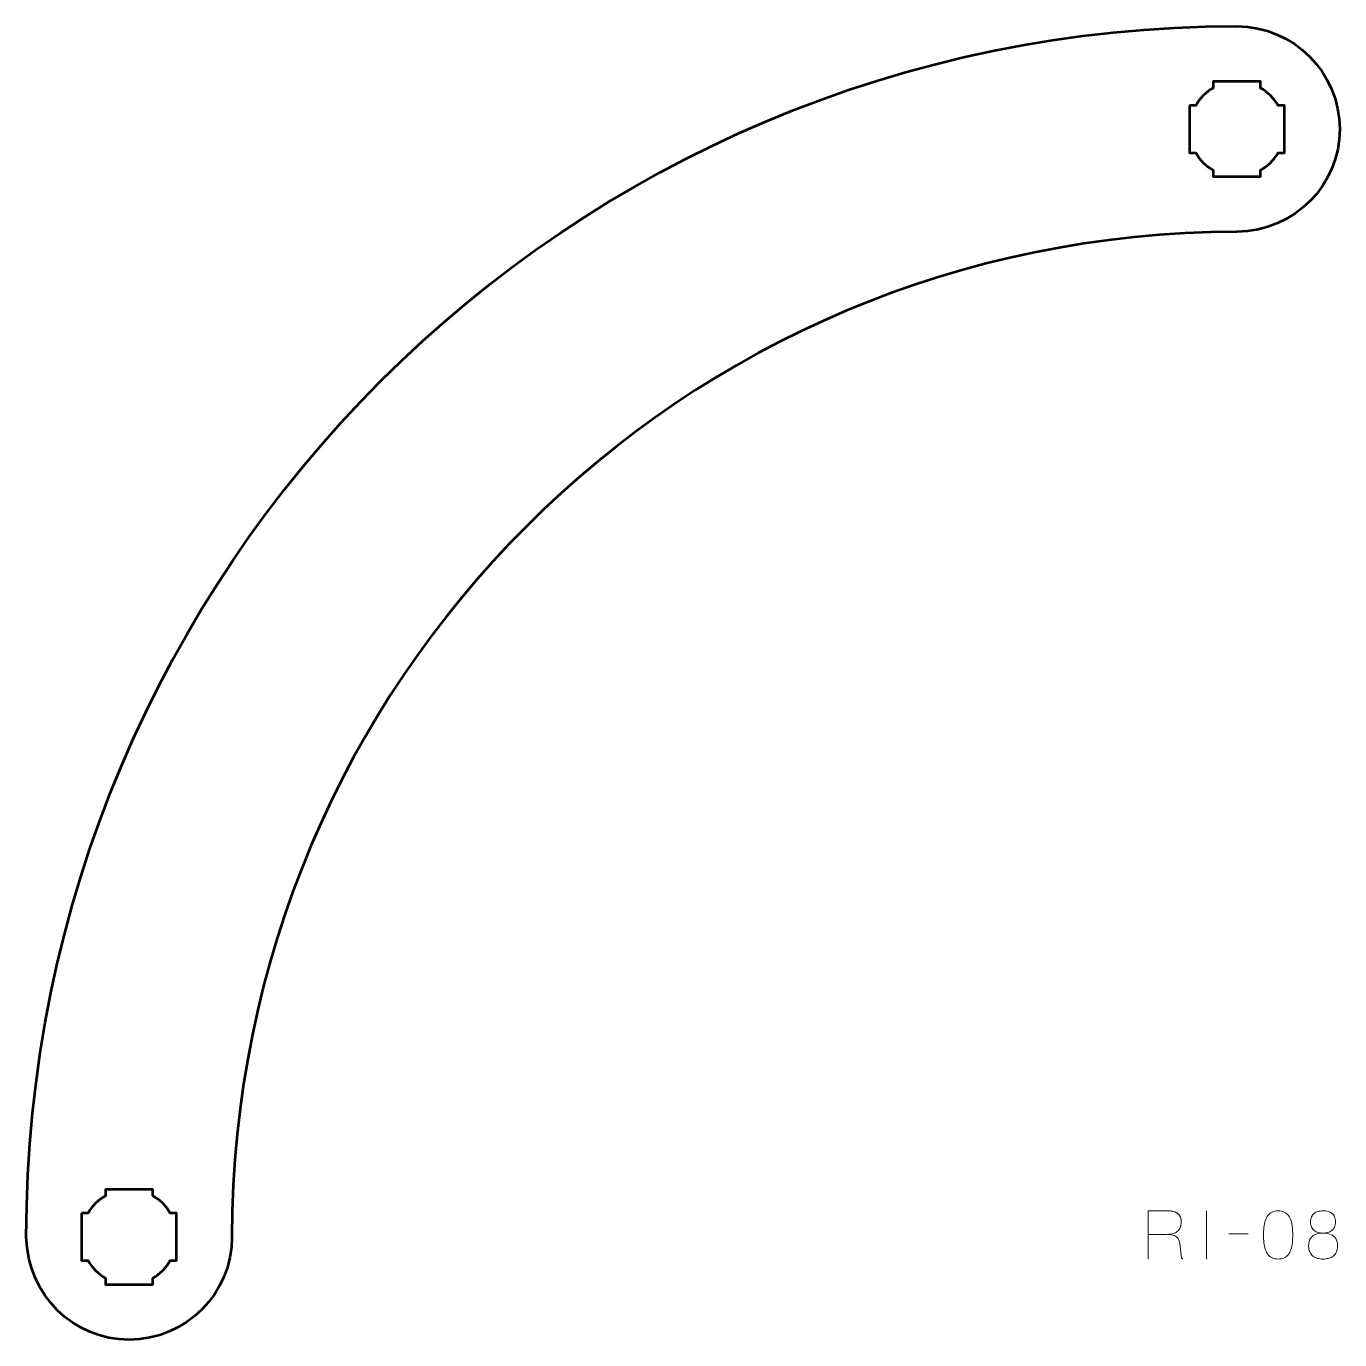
# Model space of a CAD drawing. Header units: centimetres. Extents: x -18.15 to -9.85, y -15.5 to -7.2.
import ezdxf

# ---------------------------------------------------------------- set-up
doc = ezdxf.new("R2010")
doc.units = ezdxf.units.CM
doc.header["$MEASUREMENT"] = 0
doc.layers.add('Layer 1', color=7, linetype='Continuous')

msp = doc.modelspace()

# ---------------------------------------------------------------- linework, layer by layer
at = {"layer": 'Layer 1', "color": 250, "lineweight": 53}
for points, knots in [([(-18.14988, -14.84991), (-18.14067, -15.21806), (-17.85318, -15.49991), (-17.5, -15.49991), (-17.5, -15.49991), (-17.14108, -15.49991), (-16.85, -15.20883), (-16.84999, -14.85), (-16.84999, -14.85), (-16.85, -11.34359), (-14.00641, -8.5), (-10.5001, -8.4999), (-10.5001, -8.4999), (-10.13194, -8.49069), (-9.85009, -8.2032), (-9.85009, -7.85002), (-9.85009, -7.85002), (-9.85009, -7.4911), (-10.14117, -7.20002), (-10.5, -7.20001), (-10.5, -7.20001), (-14.72426, -7.2), (-18.15, -10.62574), (-18.14988, -14.84991)], [0, 0, 0, 0, 0.1666667, 0.1666667, 0.1666667, 0.1666667, 0.3333333, 0.3333333, 0.3333333, 0.3333333, 0.5, 0.5, 0.5, 0.5, 0.6666667, 0.6666667, 0.6666667, 0.6666667, 0.8333333, 0.8333333, 0.8333333, 0.8333333, 1, 1, 1, 1]), ([(-10.80003, -7.69996), (-10.80003, -7.69996), (-10.75983, -7.69996), (-10.75983, -7.69996), (-10.75983, -7.69996), (-10.7335, -7.65444), (-10.69554, -7.61651), (-10.65003, -7.59018), (-10.65003, -7.59018), (-10.65003, -7.59018), (-10.65003, -7.54996), (-10.65003, -7.54996), (-10.65003, -7.54996), (-10.65003, -7.54996), (-10.35003, -7.54996), (-10.35003, -7.54996), (-10.35003, -7.54996), (-10.35003, -7.54996), (-10.35003, -7.59015), (-10.35003, -7.59015), (-10.35003, -7.59015), (-10.3045, -7.61648), (-10.26651, -7.65443), (-10.24015, -7.69996), (-10.24015, -7.69996), (-10.24015, -7.69996), (-10.20003, -7.69996), (-10.20003, -7.69996), (-10.20003, -7.69996), (-10.20003, -7.69996), (-10.20003, -7.84538), (-10.20003, -7.84538), (-10.20003, -7.84538), (-10.20003, -7.84538), (-10.19997, -7.85003), (-10.19997, -7.85003), (-10.19997, -7.85003), (-10.19997, -7.85003), (-10.20003, -7.85467), (-10.20003, -7.85467), (-10.20003, -7.85467), (-10.20003, -7.85467), (-10.20003, -7.99996), (-10.20003, -7.99996), (-10.20003, -7.99996), (-10.20003, -7.99996), (-10.2401, -7.99996), (-10.2401, -7.99996), (-10.2401, -7.99996), (-10.26645, -8.04553), (-10.30445, -8.08354), (-10.35003, -8.1099), (-10.35003, -8.1099), (-10.35003, -8.1099), (-10.35003, -8.14996), (-10.35003, -8.14996), (-10.35003, -8.14996), (-10.35003, -8.14996), (-10.49331, -8.14996), (-10.49331, -8.14996), (-10.49331, -8.14996), (-10.49331, -8.14996), (-10.49998, -8.15004), (-10.49998, -8.15004), (-10.49998, -8.15004), (-10.49998, -8.15004), (-10.50666, -8.14996), (-10.50666, -8.14996), (-10.50666, -8.14996), (-10.50666, -8.14996), (-10.65003, -8.14996), (-10.65003, -8.14996), (-10.65003, -8.14996), (-10.65003, -8.14996), (-10.65003, -8.10986), (-10.65003, -8.10986), (-10.65003, -8.10986), (-10.69557, -8.0835), (-10.73355, -8.04551), (-10.75988, -7.99996), (-10.75988, -7.99996), (-10.75988, -7.99996), (-10.80003, -7.99996), (-10.80003, -7.99996), (-10.80003, -7.99996), (-10.80003, -7.99996), (-10.80003, -7.69996), (-10.80003, -7.69996)], [0, 0, 0, 0, 0.0454545, 0.0454545, 0.0454545, 0.0454545, 0.0909091, 0.0909091, 0.0909091, 0.0909091, 0.1363636, 0.1363636, 0.1363636, 0.1363636, 0.1818182, 0.1818182, 0.1818182, 0.1818182, 0.2272727, 0.2272727, 0.2272727, 0.2272727, 0.2727273, 0.2727273, 0.2727273, 0.2727273, 0.3181818, 0.3181818, 0.3181818, 0.3181818, 0.3636364, 0.3636364, 0.3636364, 0.3636364, 0.4090909, 0.4090909, 0.4090909, 0.4090909, 0.4545455, 0.4545455, 0.4545455, 0.4545455, 0.5, 0.5, 0.5, 0.5, 0.5454545, 0.5454545, 0.5454545, 0.5454545, 0.5909091, 0.5909091, 0.5909091, 0.5909091, 0.6363636, 0.6363636, 0.6363636, 0.6363636, 0.6818182, 0.6818182, 0.6818182, 0.6818182, 0.7272727, 0.7272727, 0.7272727, 0.7272727, 0.7727273, 0.7727273, 0.7727273, 0.7727273, 0.8181818, 0.8181818, 0.8181818, 0.8181818, 0.8636364, 0.8636364, 0.8636364, 0.8636364, 0.9090909, 0.9090909, 0.9090909, 0.9090909, 0.9545455, 0.9545455, 0.9545455, 0.9545455, 1, 1, 1, 1]), ([(-17.80003, -14.69996), (-17.80003, -14.69996), (-17.75983, -14.69996), (-17.75983, -14.69996), (-17.75983, -14.69996), (-17.7335, -14.65444), (-17.69554, -14.61651), (-17.65003, -14.59018), (-17.65003, -14.59018), (-17.65003, -14.59018), (-17.65003, -14.54996), (-17.65003, -14.54996), (-17.65003, -14.54996), (-17.65003, -14.54996), (-17.35003, -14.54996), (-17.35003, -14.54996), (-17.35003, -14.54996), (-17.35003, -14.54996), (-17.35003, -14.59015), (-17.35003, -14.59015), (-17.35003, -14.59015), (-17.3045, -14.61648), (-17.26651, -14.65443), (-17.24015, -14.69996), (-17.24015, -14.69996), (-17.24015, -14.69996), (-17.20003, -14.69996), (-17.20003, -14.69996), (-17.20003, -14.69996), (-17.20003, -14.69996), (-17.20003, -14.84538), (-17.20003, -14.84538), (-17.20003, -14.84538), (-17.20003, -14.84538), (-17.19997, -14.85003), (-17.19997, -14.85003), (-17.19997, -14.85003), (-17.19997, -14.85003), (-17.20003, -14.85467), (-17.20003, -14.85467), (-17.20003, -14.85467), (-17.20003, -14.85467), (-17.20003, -14.99996), (-17.20003, -14.99996), (-17.20003, -14.99996), (-17.20003, -14.99996), (-17.2401, -14.99996), (-17.2401, -14.99996), (-17.2401, -14.99996), (-17.26645, -15.04553), (-17.30445, -15.08354), (-17.35003, -15.1099), (-17.35003, -15.1099), (-17.35003, -15.1099), (-17.35003, -15.14996), (-17.35003, -15.14996), (-17.35003, -15.14996), (-17.35003, -15.14996), (-17.49331, -15.14996), (-17.49331, -15.14996), (-17.49331, -15.14996), (-17.49331, -15.14996), (-17.49998, -15.15004), (-17.49998, -15.15004), (-17.49998, -15.15004), (-17.49998, -15.15004), (-17.50666, -15.14996), (-17.50666, -15.14996), (-17.50666, -15.14996), (-17.50666, -15.14996), (-17.65003, -15.14996), (-17.65003, -15.14996), (-17.65003, -15.14996), (-17.65003, -15.14996), (-17.65003, -15.10986), (-17.65003, -15.10986), (-17.65003, -15.10986), (-17.69557, -15.0835), (-17.73355, -15.04551), (-17.75988, -14.99996), (-17.75988, -14.99996), (-17.75988, -14.99996), (-17.80003, -14.99996), (-17.80003, -14.99996), (-17.80003, -14.99996), (-17.80003, -14.99996), (-17.80003, -14.69996), (-17.80003, -14.69996)], [0, 0, 0, 0, 0.0454545, 0.0454545, 0.0454545, 0.0454545, 0.0909091, 0.0909091, 0.0909091, 0.0909091, 0.1363636, 0.1363636, 0.1363636, 0.1363636, 0.1818182, 0.1818182, 0.1818182, 0.1818182, 0.2272727, 0.2272727, 0.2272727, 0.2272727, 0.2727273, 0.2727273, 0.2727273, 0.2727273, 0.3181818, 0.3181818, 0.3181818, 0.3181818, 0.3636364, 0.3636364, 0.3636364, 0.3636364, 0.4090909, 0.4090909, 0.4090909, 0.4090909, 0.4545455, 0.4545455, 0.4545455, 0.4545455, 0.5, 0.5, 0.5, 0.5, 0.5454545, 0.5454545, 0.5454545, 0.5454545, 0.5909091, 0.5909091, 0.5909091, 0.5909091, 0.6363636, 0.6363636, 0.6363636, 0.6363636, 0.6818182, 0.6818182, 0.6818182, 0.6818182, 0.7272727, 0.7272727, 0.7272727, 0.7272727, 0.7727273, 0.7727273, 0.7727273, 0.7727273, 0.8181818, 0.8181818, 0.8181818, 0.8181818, 0.8636364, 0.8636364, 0.8636364, 0.8636364, 0.9090909, 0.9090909, 0.9090909, 0.9090909, 0.9545455, 0.9545455, 0.9545455, 0.9545455, 1, 1, 1, 1])]:
    msp.add_open_spline(points, degree=3, knots=knots, dxfattribs=at)
at = {"layer": 'Layer 1', "color": 30, "lineweight": 9}
for points, knots in [([(-11.05963, -14.99015), (-11.05963, -14.99015), (-11.05963, -14.68493), (-11.05963, -14.68493), (-11.05963, -14.68493), (-11.05963, -14.68493), (-10.94829, -14.68493), (-10.94829, -14.68493), (-10.94829, -14.68493), (-10.93277, -14.68493), (-10.91951, -14.68599), (-10.90857, -14.68803), (-10.90857, -14.68803), (-10.89757, -14.69008), (-10.88846, -14.69304), (-10.88127, -14.69692), (-10.88127, -14.69692), (-10.87407, -14.7008), (-10.86843, -14.70553), (-10.86426, -14.7111), (-10.86426, -14.7111), (-10.86003, -14.71661), (-10.85707, -14.72289), (-10.85516, -14.72987), (-10.85516, -14.72987), (-10.85326, -14.73686), (-10.85213, -14.74441), (-10.85178, -14.75266), (-10.85178, -14.75266), (-10.85128, -14.76303), (-10.85241, -14.77305), (-10.85509, -14.78272), (-10.85509, -14.78272), (-10.85784, -14.79245), (-10.86257, -14.80113), (-10.86927, -14.80889), (-10.86927, -14.80889), (-10.87605, -14.81666), (-10.88515, -14.82279), (-10.89672, -14.82738), (-10.89672, -14.82738), (-10.90829, -14.8319), (-10.92261, -14.83429), (-10.93983, -14.83436), (-10.93983, -14.83436), (-10.93983, -14.83436), (-11.05963, -14.83436), (-11.05963, -14.83436), (-11.05963, -14.83436), (-11.05963, -14.83436), (-10.93983, -14.83436), (-10.93983, -14.83436), (-10.93983, -14.83436), (-10.92297, -14.83429), (-10.90878, -14.8319), (-10.89728, -14.82738), (-10.89728, -14.82738), (-10.88578, -14.82279), (-10.87661, -14.81666), (-10.86977, -14.80889), (-10.86977, -14.80889), (-10.86292, -14.80113), (-10.85813, -14.79245), (-10.8553, -14.78272), (-10.8553, -14.78272), (-10.85248, -14.77305), (-10.85128, -14.76303), (-10.85178, -14.75266), (-10.85178, -14.75266), (-10.8522, -14.74236), (-10.85396, -14.73305), (-10.85707, -14.72472), (-10.85707, -14.72472), (-10.8601, -14.71647), (-10.86518, -14.70934), (-10.87224, -14.70341), (-10.87224, -14.70341), (-10.87929, -14.69749), (-10.88903, -14.6929), (-10.90138, -14.68973), (-10.90138, -14.68973), (-10.91372, -14.68655), (-10.92939, -14.68493), (-10.94829, -14.68493), (-10.94829, -14.68493), (-10.94829, -14.68493), (-11.05963, -14.68493), (-11.05963, -14.68493), (-11.05963, -14.68493), (-11.05963, -14.68493), (-11.05963, -14.99015), (-11.05963, -14.99015)], [0, 0, 0, 0, 0.0434783, 0.0434783, 0.0434783, 0.0434783, 0.0869565, 0.0869565, 0.0869565, 0.0869565, 0.1304348, 0.1304348, 0.1304348, 0.1304348, 0.173913, 0.173913, 0.173913, 0.173913, 0.2173913, 0.2173913, 0.2173913, 0.2173913, 0.2608696, 0.2608696, 0.2608696, 0.2608696, 0.3043478, 0.3043478, 0.3043478, 0.3043478, 0.3478261, 0.3478261, 0.3478261, 0.3478261, 0.3913043, 0.3913043, 0.3913043, 0.3913043, 0.4347826, 0.4347826, 0.4347826, 0.4347826, 0.4782609, 0.4782609, 0.4782609, 0.4782609, 0.5217391, 0.5217391, 0.5217391, 0.5217391, 0.5652174, 0.5652174, 0.5652174, 0.5652174, 0.6086957, 0.6086957, 0.6086957, 0.6086957, 0.6521739, 0.6521739, 0.6521739, 0.6521739, 0.6956522, 0.6956522, 0.6956522, 0.6956522, 0.7391304, 0.7391304, 0.7391304, 0.7391304, 0.7826087, 0.7826087, 0.7826087, 0.7826087, 0.826087, 0.826087, 0.826087, 0.826087, 0.8695652, 0.8695652, 0.8695652, 0.8695652, 0.9130435, 0.9130435, 0.9130435, 0.9130435, 0.9565217, 0.9565217, 0.9565217, 0.9565217, 1, 1, 1, 1]), ([(-10.6926, -14.99015), (-10.6926, -14.99015), (-10.6926, -14.68493), (-10.6926, -14.68493), (-10.6926, -14.68493), (-10.6926, -14.68493), (-10.6926, -14.99015), (-10.6926, -14.99015)], [0, 0, 0, 0, 0.5, 0.5, 0.5, 0.5, 1, 1, 1, 1]), ([(-10.23921, -14.99015), (-10.2244, -14.99008), (-10.21163, -14.98747), (-10.20097, -14.98239), (-10.20097, -14.98239), (-10.19039, -14.97731), (-10.18157, -14.97004), (-10.17452, -14.9608), (-10.17452, -14.9608), (-10.16753, -14.95149), (-10.16203, -14.94048), (-10.15794, -14.92778), (-10.15794, -14.92778), (-10.15391, -14.91508), (-10.15102, -14.90118), (-10.1494, -14.88594), (-10.1494, -14.88594), (-10.1477, -14.8707), (-10.14686, -14.85468), (-10.14693, -14.83775), (-10.14693, -14.83775), (-10.14686, -14.82089), (-10.1477, -14.80487), (-10.1494, -14.7897), (-10.1494, -14.7897), (-10.15102, -14.77453), (-10.15391, -14.76056), (-10.15794, -14.74786), (-10.15794, -14.74786), (-10.16203, -14.73523), (-10.16753, -14.72423), (-10.17452, -14.71484), (-10.17452, -14.71484), (-10.18157, -14.70553), (-10.19039, -14.69826), (-10.20097, -14.69318), (-10.20097, -14.69318), (-10.21163, -14.68803), (-10.2244, -14.68542), (-10.23921, -14.68535), (-10.23921, -14.68535), (-10.25403, -14.68542), (-10.2668, -14.68803), (-10.27746, -14.69318), (-10.27746, -14.69318), (-10.28804, -14.69826), (-10.29686, -14.70553), (-10.30391, -14.71484), (-10.30391, -14.71484), (-10.3109, -14.72423), (-10.3164, -14.73523), (-10.32049, -14.74786), (-10.32049, -14.74786), (-10.32452, -14.76056), (-10.32741, -14.77453), (-10.32903, -14.7897), (-10.32903, -14.7897), (-10.33072, -14.80487), (-10.33157, -14.82089), (-10.3315, -14.83775), (-10.3315, -14.83775), (-10.33157, -14.85468), (-10.33072, -14.8707), (-10.32903, -14.88594), (-10.32903, -14.88594), (-10.32741, -14.90118), (-10.32452, -14.91508), (-10.32049, -14.92778), (-10.32049, -14.92778), (-10.3164, -14.94048), (-10.3109, -14.95149), (-10.30391, -14.9608), (-10.30391, -14.9608), (-10.29686, -14.97004), (-10.28804, -14.97731), (-10.27746, -14.98239), (-10.27746, -14.98239), (-10.2668, -14.98747), (-10.25403, -14.99008), (-10.23921, -14.99015)], [0, 0, 0, 0, 0.05, 0.05, 0.05, 0.05, 0.1, 0.1, 0.1, 0.1, 0.15, 0.15, 0.15, 0.15, 0.2, 0.2, 0.2, 0.2, 0.25, 0.25, 0.25, 0.25, 0.3, 0.3, 0.3, 0.3, 0.35, 0.35, 0.35, 0.35, 0.4, 0.4, 0.4, 0.4, 0.45, 0.45, 0.45, 0.45, 0.5, 0.5, 0.5, 0.5, 0.55, 0.55, 0.55, 0.55, 0.6, 0.6, 0.6, 0.6, 0.65, 0.65, 0.65, 0.65, 0.7, 0.7, 0.7, 0.7, 0.75, 0.75, 0.75, 0.75, 0.8, 0.8, 0.8, 0.8, 0.85, 0.85, 0.85, 0.85, 0.9, 0.9, 0.9, 0.9, 0.95, 0.95, 0.95, 0.95, 1, 1, 1, 1]), ([(-10.23921, -14.99015), (-10.2244, -14.99008), (-10.21163, -14.98747), (-10.20097, -14.98239), (-10.20097, -14.98239), (-10.19039, -14.97731), (-10.18157, -14.97004), (-10.17452, -14.9608), (-10.17452, -14.9608), (-10.16753, -14.95149), (-10.16203, -14.94048), (-10.15794, -14.92778), (-10.15794, -14.92778), (-10.15391, -14.91508), (-10.15102, -14.90118), (-10.1494, -14.88594), (-10.1494, -14.88594), (-10.1477, -14.8707), (-10.14686, -14.85468), (-10.14693, -14.83775), (-10.14693, -14.83775), (-10.14686, -14.82089), (-10.1477, -14.80487), (-10.1494, -14.7897), (-10.1494, -14.7897), (-10.15102, -14.77453), (-10.15391, -14.76056), (-10.15794, -14.74786), (-10.15794, -14.74786), (-10.16203, -14.73523), (-10.16753, -14.72423), (-10.17452, -14.71484), (-10.17452, -14.71484), (-10.18157, -14.70553), (-10.19039, -14.69826), (-10.20097, -14.69318), (-10.20097, -14.69318), (-10.21163, -14.68803), (-10.2244, -14.68542), (-10.23921, -14.68535), (-10.23921, -14.68535), (-10.25403, -14.68542), (-10.2668, -14.68803), (-10.27746, -14.69318), (-10.27746, -14.69318), (-10.28804, -14.69826), (-10.29686, -14.70553), (-10.30391, -14.71484), (-10.30391, -14.71484), (-10.3109, -14.72423), (-10.3164, -14.73523), (-10.32049, -14.74786), (-10.32049, -14.74786), (-10.32452, -14.76056), (-10.32741, -14.77453), (-10.32903, -14.7897), (-10.32903, -14.7897), (-10.33072, -14.80487), (-10.33157, -14.82089), (-10.3315, -14.83775), (-10.3315, -14.83775), (-10.33157, -14.85468), (-10.33072, -14.8707), (-10.32903, -14.88594), (-10.32903, -14.88594), (-10.32741, -14.90118), (-10.32452, -14.91508), (-10.32049, -14.92778), (-10.32049, -14.92778), (-10.3164, -14.94048), (-10.3109, -14.95149), (-10.30391, -14.9608), (-10.30391, -14.9608), (-10.29686, -14.97004), (-10.28804, -14.97731), (-10.27746, -14.98239), (-10.27746, -14.98239), (-10.2668, -14.98747), (-10.25403, -14.99008), (-10.23921, -14.99015)], [0, 0, 0, 0, 0.05, 0.05, 0.05, 0.05, 0.1, 0.1, 0.1, 0.1, 0.15, 0.15, 0.15, 0.15, 0.2, 0.2, 0.2, 0.2, 0.25, 0.25, 0.25, 0.25, 0.3, 0.3, 0.3, 0.3, 0.35, 0.35, 0.35, 0.35, 0.4, 0.4, 0.4, 0.4, 0.45, 0.45, 0.45, 0.45, 0.5, 0.5, 0.5, 0.5, 0.55, 0.55, 0.55, 0.55, 0.6, 0.6, 0.6, 0.6, 0.65, 0.65, 0.65, 0.65, 0.7, 0.7, 0.7, 0.7, 0.75, 0.75, 0.75, 0.75, 0.8, 0.8, 0.8, 0.8, 0.85, 0.85, 0.85, 0.85, 0.9, 0.9, 0.9, 0.9, 0.95, 0.95, 0.95, 0.95, 1, 1, 1, 1]), ([(-9.95558, -14.82632), (-9.94472, -14.82632), (-9.93456, -14.82505), (-9.92503, -14.82251), (-9.92503, -14.82251), (-9.91558, -14.8199), (-9.90725, -14.81581), (-9.89999, -14.81023), (-9.89999, -14.81023), (-9.89279, -14.80466), (-9.88715, -14.79739), (-9.88305, -14.78843), (-9.88305, -14.78843), (-9.87896, -14.77954), (-9.87692, -14.76875), (-9.87685, -14.75605), (-9.87685, -14.75605), (-9.87692, -14.74335), (-9.87889, -14.73248), (-9.88277, -14.72345), (-9.88277, -14.72345), (-9.88665, -14.71442), (-9.89216, -14.70701), (-9.89921, -14.7013), (-9.89921, -14.7013), (-9.90627, -14.69565), (-9.91459, -14.69149), (-9.92419, -14.68888), (-9.92419, -14.68888), (-9.93371, -14.68627), (-9.94423, -14.68514), (-9.95558, -14.68535), (-9.95558, -14.68535), (-9.96694, -14.68549), (-9.97746, -14.68698), (-9.98698, -14.68959), (-9.98698, -14.68959), (-9.99658, -14.69227), (-10.0049, -14.69636), (-10.01196, -14.70193), (-10.01196, -14.70193), (-10.01901, -14.70751), (-10.02452, -14.71477), (-10.0284, -14.72366), (-10.0284, -14.72366), (-10.03228, -14.73262), (-10.03425, -14.74335), (-10.03432, -14.75605), (-10.03432, -14.75605), (-10.03425, -14.76875), (-10.03221, -14.77954), (-10.02811, -14.78843), (-10.02811, -14.78843), (-10.02402, -14.79739), (-10.01838, -14.80466), (-10.01111, -14.81023), (-10.01111, -14.81023), (-10.00391, -14.81581), (-9.99559, -14.8199), (-9.98613, -14.82251), (-9.98613, -14.82251), (-9.97661, -14.82505), (-9.96645, -14.82632), (-9.95558, -14.82632)], [0, 0, 0, 0, 0.0625, 0.0625, 0.0625, 0.0625, 0.125, 0.125, 0.125, 0.125, 0.1875, 0.1875, 0.1875, 0.1875, 0.25, 0.25, 0.25, 0.25, 0.3125, 0.3125, 0.3125, 0.3125, 0.375, 0.375, 0.375, 0.375, 0.4375, 0.4375, 0.4375, 0.4375, 0.5, 0.5, 0.5, 0.5, 0.5625, 0.5625, 0.5625, 0.5625, 0.625, 0.625, 0.625, 0.625, 0.6875, 0.6875, 0.6875, 0.6875, 0.75, 0.75, 0.75, 0.75, 0.8125, 0.8125, 0.8125, 0.8125, 0.875, 0.875, 0.875, 0.875, 0.9375, 0.9375, 0.9375, 0.9375, 1, 1, 1, 1]), ([(-9.95558, -14.82632), (-9.94472, -14.82632), (-9.93456, -14.82505), (-9.92503, -14.82251), (-9.92503, -14.82251), (-9.91558, -14.8199), (-9.90725, -14.81581), (-9.89999, -14.81023), (-9.89999, -14.81023), (-9.89279, -14.80466), (-9.88715, -14.79739), (-9.88305, -14.78843), (-9.88305, -14.78843), (-9.87896, -14.77954), (-9.87692, -14.76875), (-9.87685, -14.75605), (-9.87685, -14.75605), (-9.87692, -14.74335), (-9.87889, -14.73248), (-9.88277, -14.72345), (-9.88277, -14.72345), (-9.88665, -14.71442), (-9.89216, -14.70701), (-9.89921, -14.7013), (-9.89921, -14.7013), (-9.90627, -14.69565), (-9.91459, -14.69149), (-9.92419, -14.68888), (-9.92419, -14.68888), (-9.93371, -14.68627), (-9.94423, -14.68514), (-9.95558, -14.68535), (-9.95558, -14.68535), (-9.96694, -14.68549), (-9.97746, -14.68698), (-9.98698, -14.68959), (-9.98698, -14.68959), (-9.99658, -14.69227), (-10.0049, -14.69636), (-10.01196, -14.70193), (-10.01196, -14.70193), (-10.01901, -14.70751), (-10.02452, -14.71477), (-10.0284, -14.72366), (-10.0284, -14.72366), (-10.03228, -14.73262), (-10.03425, -14.74335), (-10.03432, -14.75605), (-10.03432, -14.75605), (-10.03425, -14.76875), (-10.03221, -14.77954), (-10.02811, -14.78843), (-10.02811, -14.78843), (-10.02402, -14.79739), (-10.01838, -14.80466), (-10.01111, -14.81023), (-10.01111, -14.81023), (-10.00391, -14.81581), (-9.99559, -14.8199), (-9.98613, -14.82251), (-9.98613, -14.82251), (-9.97661, -14.82505), (-9.96645, -14.82632), (-9.95558, -14.82632)], [0, 0, 0, 0, 0.0625, 0.0625, 0.0625, 0.0625, 0.125, 0.125, 0.125, 0.125, 0.1875, 0.1875, 0.1875, 0.1875, 0.25, 0.25, 0.25, 0.25, 0.3125, 0.3125, 0.3125, 0.3125, 0.375, 0.375, 0.375, 0.375, 0.4375, 0.4375, 0.4375, 0.4375, 0.5, 0.5, 0.5, 0.5, 0.5625, 0.5625, 0.5625, 0.5625, 0.625, 0.625, 0.625, 0.625, 0.6875, 0.6875, 0.6875, 0.6875, 0.75, 0.75, 0.75, 0.75, 0.8125, 0.8125, 0.8125, 0.8125, 0.875, 0.875, 0.875, 0.875, 0.9375, 0.9375, 0.9375, 0.9375, 1, 1, 1, 1]), ([(-10.84246, -14.99015), (-10.84528, -14.9881), (-10.8474, -14.98563), (-10.84895, -14.98274), (-10.84895, -14.98274), (-10.85051, -14.97985), (-10.85156, -14.97696), (-10.8522, -14.97413), (-10.8522, -14.97413), (-10.85276, -14.97138), (-10.85305, -14.96905), (-10.85305, -14.96729), (-10.85305, -14.96729), (-10.85305, -14.96729), (-10.86067, -14.89024), (-10.86067, -14.89024), (-10.86067, -14.89024), (-10.86151, -14.87917), (-10.86476, -14.86943), (-10.87033, -14.8611), (-10.87033, -14.8611), (-10.87598, -14.85271), (-10.88402, -14.84622), (-10.8946, -14.84149), (-10.8946, -14.84149), (-10.90512, -14.83683), (-10.91824, -14.83444), (-10.9339, -14.83436), (-10.9339, -14.83436), (-10.91824, -14.83444), (-10.90512, -14.83683), (-10.8946, -14.84149), (-10.8946, -14.84149), (-10.88402, -14.84622), (-10.87598, -14.85271), (-10.87033, -14.8611), (-10.87033, -14.8611), (-10.86476, -14.86943), (-10.86151, -14.87917), (-10.86067, -14.89024), (-10.86067, -14.89024), (-10.86067, -14.89024), (-10.85305, -14.96729), (-10.85305, -14.96729), (-10.85305, -14.96729), (-10.85305, -14.96905), (-10.85276, -14.97138), (-10.8522, -14.97413), (-10.8522, -14.97413), (-10.85156, -14.97696), (-10.85051, -14.97985), (-10.84895, -14.98274), (-10.84895, -14.98274), (-10.8474, -14.98563), (-10.84528, -14.9881), (-10.84246, -14.99015)], [0, 0, 0, 0, 0.0714286, 0.0714286, 0.0714286, 0.0714286, 0.1428571, 0.1428571, 0.1428571, 0.1428571, 0.2142857, 0.2142857, 0.2142857, 0.2142857, 0.2857143, 0.2857143, 0.2857143, 0.2857143, 0.3571429, 0.3571429, 0.3571429, 0.3571429, 0.4285714, 0.4285714, 0.4285714, 0.4285714, 0.5, 0.5, 0.5, 0.5, 0.5714286, 0.5714286, 0.5714286, 0.5714286, 0.6428571, 0.6428571, 0.6428571, 0.6428571, 0.7142857, 0.7142857, 0.7142857, 0.7142857, 0.7857143, 0.7857143, 0.7857143, 0.7857143, 0.8571429, 0.8571429, 0.8571429, 0.8571429, 0.9285714, 0.9285714, 0.9285714, 0.9285714, 1, 1, 1, 1]), ([(-10.55163, -14.83055), (-10.55163, -14.83055), (-10.42844, -14.83055), (-10.42844, -14.83055), (-10.42844, -14.83055), (-10.42844, -14.83055), (-10.55163, -14.83055), (-10.55163, -14.83055)], [0, 0, 0, 0, 0.5, 0.5, 0.5, 0.5, 1, 1, 1, 1]), ([(-9.95558, -14.99015), (-9.94288, -14.99015), (-9.93103, -14.98867), (-9.92002, -14.98556), (-9.92002, -14.98556), (-9.90902, -14.98246), (-9.89935, -14.97759), (-9.89096, -14.97096), (-9.89096, -14.97096), (-9.88263, -14.9644), (-9.87607, -14.95593), (-9.87134, -14.94549), (-9.87134, -14.94549), (-9.86661, -14.93512), (-9.86422, -14.92263), (-9.86415, -14.90802), (-9.86415, -14.90802), (-9.86429, -14.88862), (-9.8681, -14.87289), (-9.87565, -14.86089), (-9.87565, -14.86089), (-9.88319, -14.84883), (-9.89378, -14.84008), (-9.9074, -14.83451), (-9.9074, -14.83451), (-9.92108, -14.829), (-9.9371, -14.82625), (-9.95558, -14.82632), (-9.95558, -14.82632), (-9.974, -14.82625), (-9.99009, -14.829), (-10.00363, -14.83451), (-10.00363, -14.83451), (-10.01725, -14.84008), (-10.02776, -14.84883), (-10.03524, -14.86089), (-10.03524, -14.86089), (-10.04272, -14.87289), (-10.04653, -14.88862), (-10.0466, -14.90802), (-10.0466, -14.90802), (-10.04653, -14.92263), (-10.04413, -14.93512), (-10.0394, -14.94549), (-10.0394, -14.94549), (-10.03468, -14.95593), (-10.02819, -14.9644), (-10.01979, -14.97096), (-10.01979, -14.97096), (-10.01146, -14.97759), (-10.00187, -14.98246), (-9.99086, -14.98556), (-9.99086, -14.98556), (-9.97993, -14.98867), (-9.96814, -14.99015), (-9.95558, -14.99015)], [0, 0, 0, 0, 0.0714286, 0.0714286, 0.0714286, 0.0714286, 0.1428571, 0.1428571, 0.1428571, 0.1428571, 0.2142857, 0.2142857, 0.2142857, 0.2142857, 0.2857143, 0.2857143, 0.2857143, 0.2857143, 0.3571429, 0.3571429, 0.3571429, 0.3571429, 0.4285714, 0.4285714, 0.4285714, 0.4285714, 0.5, 0.5, 0.5, 0.5, 0.5714286, 0.5714286, 0.5714286, 0.5714286, 0.6428571, 0.6428571, 0.6428571, 0.6428571, 0.7142857, 0.7142857, 0.7142857, 0.7142857, 0.7857143, 0.7857143, 0.7857143, 0.7857143, 0.8571429, 0.8571429, 0.8571429, 0.8571429, 0.9285714, 0.9285714, 0.9285714, 0.9285714, 1, 1, 1, 1]), ([(-9.95558, -14.99015), (-9.94288, -14.99015), (-9.93103, -14.98867), (-9.92002, -14.98556), (-9.92002, -14.98556), (-9.90902, -14.98246), (-9.89935, -14.97759), (-9.89096, -14.97096), (-9.89096, -14.97096), (-9.88263, -14.9644), (-9.87607, -14.95593), (-9.87134, -14.94549), (-9.87134, -14.94549), (-9.86661, -14.93512), (-9.86422, -14.92263), (-9.86415, -14.90802), (-9.86415, -14.90802), (-9.86429, -14.88862), (-9.8681, -14.87289), (-9.87565, -14.86089), (-9.87565, -14.86089), (-9.88319, -14.84883), (-9.89378, -14.84008), (-9.9074, -14.83451), (-9.9074, -14.83451), (-9.92108, -14.829), (-9.9371, -14.82625), (-9.95558, -14.82632), (-9.95558, -14.82632), (-9.974, -14.82625), (-9.99009, -14.829), (-10.00363, -14.83451), (-10.00363, -14.83451), (-10.01725, -14.84008), (-10.02776, -14.84883), (-10.03524, -14.86089), (-10.03524, -14.86089), (-10.04272, -14.87289), (-10.04653, -14.88862), (-10.0466, -14.90802), (-10.0466, -14.90802), (-10.04653, -14.92263), (-10.04413, -14.93512), (-10.0394, -14.94549), (-10.0394, -14.94549), (-10.03468, -14.95593), (-10.02819, -14.9644), (-10.01979, -14.97096), (-10.01979, -14.97096), (-10.01146, -14.97759), (-10.00187, -14.98246), (-9.99086, -14.98556), (-9.99086, -14.98556), (-9.97993, -14.98867), (-9.96814, -14.99015), (-9.95558, -14.99015)], [0, 0, 0, 0, 0.0714286, 0.0714286, 0.0714286, 0.0714286, 0.1428571, 0.1428571, 0.1428571, 0.1428571, 0.2142857, 0.2142857, 0.2142857, 0.2142857, 0.2857143, 0.2857143, 0.2857143, 0.2857143, 0.3571429, 0.3571429, 0.3571429, 0.3571429, 0.4285714, 0.4285714, 0.4285714, 0.4285714, 0.5, 0.5, 0.5, 0.5, 0.5714286, 0.5714286, 0.5714286, 0.5714286, 0.6428571, 0.6428571, 0.6428571, 0.6428571, 0.7142857, 0.7142857, 0.7142857, 0.7142857, 0.7857143, 0.7857143, 0.7857143, 0.7857143, 0.8571429, 0.8571429, 0.8571429, 0.8571429, 0.9285714, 0.9285714, 0.9285714, 0.9285714, 1, 1, 1, 1])]:
    msp.add_open_spline(points, degree=3, knots=knots, dxfattribs=at)

doc.saveas('drawing.dxf')
